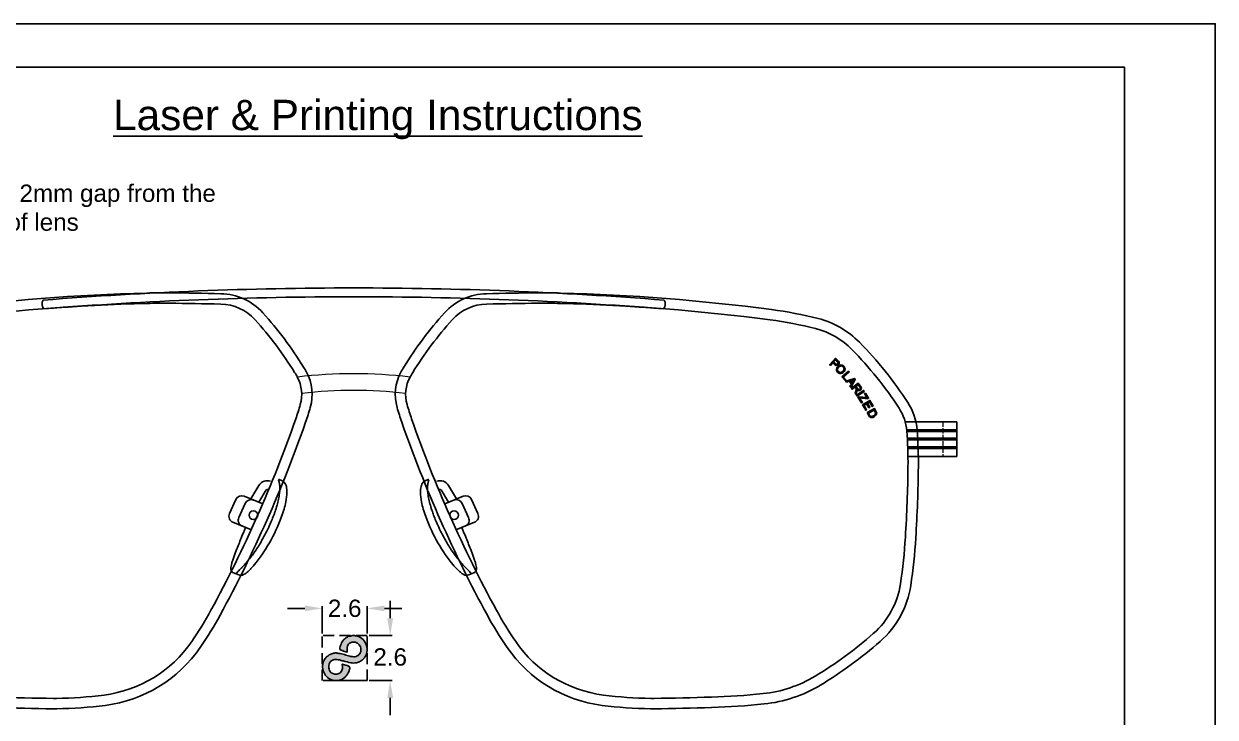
# Model space of a CAD drawing. Header units: millimetres. Extents: x 1233 to 2351, y 1180 to 1535.
# Drawn here: x 1305.4 to 1442.9, y 1454.9 to 1534.9 of the extents above; entities that cross this region are included whole.
import ezdxf
from ezdxf import colors
from ezdxf.entities.mleader import LeaderData, LeaderLine
from ezdxf.math import Vec2, Vec3

# ---------------------------------------------------------------- set-up
doc = ezdxf.new("R2010")
doc.units = ezdxf.units.MM
for name, pattern in [('ACAD_ISO02W100', [15, 12, -3]), ('DASHED', [19.05, 12.7, -6.35]), ('HIDDEN2', [0.1875, 0.125, -0.0625])]:
    doc.linetypes.add(name, pattern=pattern)
for name, color, linetype in [('Dimension', 3, 'Continuous'), ('Hidden Line', 1, 'HIDDEN2'), ('图层 1', 7, 'Continuous')]:
    doc.layers.add(name, color=color, linetype=linetype)
doc.layers.add('绘图层', color=7, linetype='Continuous', lineweight=15)
doc.styles.get("Standard").update_dxf_attribs({"font": 'arial.ttf'})
doc.dimstyles.new('Standard$0', dxfattribs={"dimtxt": 2.3, "dimasz": 2, "dimexe": 1, "dimexo": 1, "dimgap": 1, "dimtad": 0, "dimtih": 1, "dimtoh": 1, "dimdec": 1, "dimzin": 0, "dimdsep": 46, "dimtxsty": 'Standard', "dimcen": 0, "dimclrd": 4, "dimclre": 4, "dimclrt": 4, "dimadec": 1, "dimazin": 0, "dimtfac": 1, "dimtdec": 1, "dimtofl": 0, "dimtmove": 0, "dimatfit": 0, "dimfxl": 1, "dimtolj": 1, "dimtzin": 0, "dimarcsym": 0})

# ---------------------------------------------------------------- blocks, each defined once
blk = doc.blocks.new('mn')
at = {"color": 7}
for p, q in [((6512.1, -4128.87), (6512.55, -4128.72)), ((6513.88, -4130), (6514.64, -4131.5)), ((6514.77, -4129.55), (6515.6, -4131.17)), ((6516.37, -4130.9), (6514.2, -4131.65)), ((6516.22, -4131.72), (6516.86, -4133.38)), ((6517.32, -4131.34), (6517.96, -4133)), ((6517.5, -4133.98), (6515.31, -4134.73)), ((6516.49, -4140.01), (6517.09, -4139.81))]:
    blk.add_line(p, q, dxfattribs=at)
blk.add_circle((6515.2, -4133.02), 0.5, dxfattribs=at)
for centre, radius, start, end in [((6513.74, -4130.13), 1.18, 29.5662, 105.1946), ((6513.74, -4130.13), 0.18, 29.5662, 109.3578), ((6515.52, -4131.99), 0.75, 21.0536, 108.9615), ((6516.62, -4131.61), 0.75, 21.0536, 108.9615), ((6517.26, -4133.27), 0.75, 288.9615, 21.0536), ((6516.16, -4133.65), 0.75, 288.9615, 21.0536), ((6516.92, -4139.34), 0.5, 288.9615, 352.0354)]:
    blk.add_arc(centre, radius, start, end, dxfattribs=at)
for points, knots in [([(6512.1, -4128.87), (6512.02, -4128.9), (6511.94, -4128.95), (6511.73, -4129.14), (6511.64, -4129.32), (6511.53, -4129.7), (6511.49, -4129.93), (6511.47, -4130.51), (6511.49, -4130.87), (6511.58, -4131.54), (6511.63, -4131.82), (6511.76, -4132.4), (6511.84, -4132.7), (6511.93, -4133)], [0, 0, 0, 0, 0.525689, 0.525689, 1.652907, 1.652907, 2.923389, 2.923389, 4.456515, 4.456515, 5.498466, 5.498466, 6.576224, 6.576224, 6.576224, 6.576224]), ([(6512.57, -4128.8), (6512.54, -4128.84), (6512.51, -4128.89), (6512.44, -4129.04), (6512.4, -4129.16), (6512.35, -4129.45), (6512.33, -4129.61), (6512.31, -4129.97), (6512.32, -4130.16), (6512.35, -4130.56), (6512.37, -4130.78), (6512.44, -4131.24), (6512.48, -4131.48), (6512.59, -4131.97), (6512.65, -4132.22), (6512.75, -4132.55), (6512.77, -4132.63), (6512.79, -4132.71)], [0.342327, 0.342327, 0.342327, 0.342327, 0.733059, 0.733059, 1.466118, 1.466118, 2.199177, 2.199177, 2.932236, 2.932236, 3.665693, 3.665693, 4.39915, 4.39915, 5.132608, 5.132608, 5.375972, 5.375972, 5.375972, 5.375972]), ([(6511.93, -4133), (6512.26, -4134.08), (6512.68, -4135.13), (6513.65, -4137.08), (6514.19, -4137.97), (6514.78, -4138.75)], [0, 0, 0, 0, 3.393519, 3.393519, 6.793295, 6.793295, 6.793295, 6.793295]), ([(6512.79, -4132.71), (6512.93, -4133.17), (6513.09, -4133.62), (6513.5, -4134.69), (6513.76, -4135.29), (6514.26, -4136.29), (6514.49, -4136.73), (6515, -4137.57), (6515.27, -4137.98), (6515.6, -4138.41), (6515.64, -4138.47), (6515.68, -4138.52)], [12.477352, 12.477352, 12.477352, 12.477352, 13.824357, 13.824357, 15.774274, 15.774274, 17.2906, 17.2906, 18.806925, 18.806925, 19.033217, 19.033217, 19.033217, 19.033217]), ([(6517, -4137.42), (6516.97, -4137.35), (6516.95, -4137.28), (6516.77, -4136.72), (6516.61, -4136.23), (6516.3, -4135.31), (6516.16, -4134.89), (6516.02, -4134.49)], [9.004309, 9.004309, 9.004309, 9.004309, 9.230601, 9.230601, 10.746927, 10.746927, 12.028994, 12.028994, 12.028994, 12.028994]), ([(6515.68, -4138.52), (6515.77, -4138.64), (6515.86, -4138.76), (6516.04, -4138.98), (6516.14, -4139.09), (6516.23, -4139.2), (6516.24, -4139.21), (6516.25, -4139.23), (6516.27, -4139.24), (6516.32, -4139.3), (6516.38, -4139.36), (6516.43, -4139.43), (6516.55, -4139.56), (6516.66, -4139.69), (6516.78, -4139.81)], [20.071782, 20.071782, 20.071782, 20.071782, 20.592988, 20.592988, 21.113501, 21.113501, 21.113501, 21.18052, 21.18052, 21.18052, 21.484011, 21.484011, 21.484011, 22.11914, 22.11914, 22.11914, 22.11914]), ([(6517.27, -4138.33), (6517.23, -4138.18), (6517.18, -4138.03), (6517.09, -4137.73), (6517.05, -4137.58), (6517, -4137.42)], [8.414025, 8.414025, 8.414025, 8.414025, 8.934537, 8.934537, 9.455744, 9.455744, 9.455744, 9.455744]), ([(6517.42, -4139.41), (6517.42, -4139.41), (6517.42, -4139.41), (6517.42, -4139.41), (6517.42, -4139.39), (6517.42, -4139.37), (6517.43, -4139.27), (6517.43, -4139.17), (6517.41, -4138.95), (6517.39, -4138.83), (6517.35, -4138.59), (6517.31, -4138.46), (6517.27, -4138.33)], [0.853482, 0.853482, 0.853482, 0.853482, 0.855432, 0.855432, 0.855432, 0.944962, 0.944962, 1.417442, 1.417442, 1.889923, 1.889923, 2.345183, 2.345183, 2.345183, 2.345183]), ([(6514.78, -4138.75), (6514.87, -4138.87), (6514.96, -4138.98), (6515.14, -4139.21), (6515.23, -4139.31), (6515.33, -4139.42)], [0, 0, 0, 0, 0.516499, 0.516499, 1.03397, 1.03397, 1.03397, 1.03397]), ([(6515.33, -4139.42), (6515.47, -4139.59), (6515.62, -4139.72), (6515.9, -4139.93), (6516.03, -4139.99), (6516.29, -4140.06), (6516.4, -4140.04), (6516.49, -4140.01)], [0, 0, 0, 0, 0.796315, 0.796315, 1.559532, 1.559532, 2.335249, 2.335249, 2.335249, 2.335249])]:
    blk.add_open_spline(points, degree=3, knots=knots, dxfattribs=at)
blk = doc.blocks.new('yhgyf')
at = {"ltscale": 1000}
h = blk.add_hatch(color=0, dxfattribs=at)
h.dxf.hatch_style = 1
h.paths.add_polyline_path([(12820.05, 3880.69), (12819.73, 3881.02), (12819.03, 3880.32), (12819.12, 3880.23), (12819.41, 3880.52), (12819.64, 3880.28, 1)])
h.paths.add_polyline_path([(12819.74, 3880.84), (12819.96, 3880.62, -1), (12819.71, 3880.38), (12819.49, 3880.6)], flags=16)
h = blk.add_hatch(color=0, dxfattribs=at)
h.dxf.hatch_style = 1
h.paths.add_polyline_path([(12820.65, 3880.1, 0.267981), (12820.22, 3880.23, 0.207185), (12819.83, 3879.9, 0.288248), (12819.89, 3879.43, 0.228721), (12820.26, 3879.24, 0.27911), (12820.75, 3879.59, 0.314419)])
h.paths.add_polyline_path([(12820.66, 3879.72, -0.190431), (12820.41, 3879.42, -0.323606), (12820.04, 3879.44, -0.387777), (12819.97, 3879.87, -0.131727), (12820.17, 3880.07, -0.347174), (12820.57, 3880.02, -0.264322)], flags=16)
h = blk.add_hatch(color=0, dxfattribs=at)
h.dxf.hatch_style = 1
h.paths.add_polyline_path([(12820.88, 3878.45), (12820.58, 3878.82), (12821.24, 3879.37), (12821.16, 3879.47), (12820.4, 3878.85), (12820.79, 3878.37)])
h = blk.add_hatch(color=0, dxfattribs=at)
h.dxf.hatch_style = 1
h.paths.add_polyline_path([(12820.82, 3878.34), (12820.9, 3878.23), (12821.2, 3878.32), (12821.45, 3877.99), (12821.28, 3877.72), (12821.37, 3877.6), (12821.91, 3878.51), (12821.82, 3878.62)])
h.paths.add_polyline_path([(12821.76, 3878.48), (12821.51, 3878.09), (12821.32, 3878.34)], flags=16)
h = blk.add_hatch(color=0, dxfattribs=at)
h.dxf.hatch_style = 1
h.paths.add_polyline_path([(12822.56, 3877.6), (12822.25, 3878.05), (12821.44, 3877.5), (12821.52, 3877.38), (12822.24, 3877.87), (12822.44, 3877.58, -1), (12822.17, 3877.4), (12821.97, 3877.69), (12821.88, 3877.63), (12821.97, 3877.49, -0.254413), (12821.99, 3877.28), (12821.84, 3876.92), (12821.93, 3876.78), (12822.07, 3877.11, 0.124716), (12822.1, 3877.33, 0.057292), (12822.18, 3877.25, 0.805386)])
h = blk.add_hatch(color=0, dxfattribs=at)
h.dxf.hatch_style = 1
h.paths.add_polyline_path([(12822.9, 3877.09), (12822.83, 3877.2), (12822, 3876.67), (12822.07, 3876.56)])
h = blk.add_hatch(color=0, dxfattribs=at)
h.dxf.hatch_style = 1
h.paths.add_polyline_path([(12823.39, 3876.29), (12823.03, 3876.89), (12822.92, 3876.83), (12823.2, 3876.36), (12822.25, 3876.5), (12822.15, 3876.44), (12822.55, 3875.77), (12822.65, 3875.83), (12822.33, 3876.37), (12823.28, 3876.22)])
h = blk.add_hatch(color=0, dxfattribs=at)
h.dxf.hatch_style = 1
h.paths.add_polyline_path([(12822.67, 3875.56), (12823.01, 3874.91), (12823.11, 3874.97), (12822.83, 3875.49), (12823.13, 3875.65), (12823.38, 3875.18), (12823.48, 3875.23), (12823.23, 3875.71), (12823.49, 3875.85), (12823.78, 3875.32), (12823.88, 3875.38), (12823.53, 3876.02)])
h = blk.add_hatch(color=0, dxfattribs=at)
h.dxf.hatch_style = 1
h.paths.add_polyline_path([(12823.15, 3874.64), (12823.34, 3874.25, 0.263957), (12823.62, 3874.05, 0.279109), (12824.2, 3874.34, 0.262079), (12824.22, 3874.68), (12824.03, 3875.06)])
h.paths.add_polyline_path([(12823.98, 3874.9), (12824.1, 3874.65, -0.30602), (12824.06, 3874.37, -0.196326), (12823.67, 3874.18, -0.303394), (12823.43, 3874.32), (12823.31, 3874.57)], flags=16)
for points in [[(12819.41, 3880.52), (12819.64, 3880.28, 1), (12820.05, 3880.69), (12819.73, 3881.02), (12819.03, 3880.32), (12819.12, 3880.23)], [(12819.71, 3880.38, 1), (12819.96, 3880.62), (12819.74, 3880.84), (12819.49, 3880.6)], [(12820.17, 3880.07, 0.131727), (12819.97, 3879.87, 0.387777), (12820.04, 3879.44, 0.323606), (12820.41, 3879.42, 0.190431), (12820.66, 3879.72, 0.264322), (12820.57, 3880.02, 0.347174)]]:
    blk.add_lwpolyline(points, format="xyb", close=True)
for points in [[(12820.26, 3879.24, 0.27911), (12820.75, 3879.59, 0.314419), (12820.65, 3880.1, 0.267981), (12820.22, 3880.23, 0.207185), (12819.83, 3879.9)], [(12819.83, 3879.9, 0.288248), (12819.89, 3879.43, 0.228721), (12820.26, 3879.24)], [(12821.97, 3877.69), (12822.17, 3877.4, 1), (12822.44, 3877.58), (12822.24, 3877.87), (12821.52, 3877.38), (12821.44, 3877.5), (12822.25, 3878.05), (12822.56, 3877.6)], [(12821.88, 3877.63), (12821.97, 3877.49, -0.254413), (12821.99, 3877.28), (12821.84, 3876.92), (12821.93, 3876.78), (12822.07, 3877.11, 0.124716), (12822.1, 3877.33, 0.057292), (12822.18, 3877.25)], [(12823.15, 3874.64), (12823.34, 3874.25, 0.263957), (12823.62, 3874.05, 0.279109), (12824.2, 3874.34, 0.262079), (12824.22, 3874.68), (12824.03, 3875.06), (12823.15, 3874.64)], [(12824.06, 3874.37, 0.30602), (12824.1, 3874.65), (12823.98, 3874.9), (12823.31, 3874.57), (12823.43, 3874.32, 0.303394), (12823.67, 3874.18)]]:
    blk.add_lwpolyline(points, format="xyb")
for points in [[(12820.58, 3878.82), (12820.88, 3878.45), (12820.79, 3878.37), (12820.4, 3878.85), (12821.16, 3879.47), (12821.24, 3879.37)], [(12821.28, 3877.72), (12821.37, 3877.6), (12821.91, 3878.51), (12821.82, 3878.62), (12820.82, 3878.34), (12820.9, 3878.23), (12821.2, 3878.32), (12821.45, 3877.99)], [(12821.76, 3878.48), (12821.51, 3878.09), (12821.32, 3878.34)], [(12822.07, 3876.56), (12822, 3876.67), (12822.83, 3877.2), (12822.9, 3877.09)], [(12822.67, 3875.56), (12823.53, 3876.02), (12823.88, 3875.38), (12823.78, 3875.32), (12823.49, 3875.85), (12823.23, 3875.71), (12823.48, 3875.23), (12823.38, 3875.18), (12823.13, 3875.65), (12822.83, 3875.49), (12823.11, 3874.97), (12823.01, 3874.91)]]:
    blk.add_lwpolyline(points, close=True)
blk.add_lwpolyline([(12823.03, 3876.89), (12823.39, 3876.29), (12823.28, 3876.22), (12822.33, 3876.37), (12822.65, 3875.83), (12822.55, 3875.77), (12822.15, 3876.44), (12822.25, 3876.5), (12823.2, 3876.36), (12822.92, 3876.83), (12823.03, 3876.89)])
for centre, radius, start, end in [((12822.33, 3877.47), 0.263, 233.9519, 38.1785), ((12823.64, 3874.76), 0.577, 273.3509, 317.7803)]:
    blk.add_arc(centre, radius, start, end)
blk = doc.blocks.new('*D232')
at = {"layer": 'Defpoints', "color": 0, "transparency": 16777216}
for p in [(1345.01, 1467.44), (1339.82, 1464.3), (1345.01, 1464.3)]:
    blk.add_point(p, dxfattribs=at)
at = {"layer": 'Dimension', "color": 3, "lineweight": -2, "transparency": 16777216}
for p, q in [((1339.82, 1464.55), (1339.82, 1467.69)), ((1345.01, 1464.55), (1345.01, 1467.69)), ((1337.82, 1467.44), (1335.82, 1467.44)), ((1347.01, 1467.44), (1349.01, 1467.44))]:
    blk.add_line(p, q, dxfattribs=at)
at = {"layer": 'Dimension', "color": 3, "transparency": 16777216}
for points in [[(1337.82, 1467.78), (1337.82, 1467.11), (1339.82, 1467.44)], [(1347.01, 1467.78), (1347.01, 1467.11), (1345.01, 1467.44)]]:
    blk.add_solid(points, dxfattribs=at)
at = {"layer": 'Dimension', "transparency": 16777216, "insert": (1342.42, 1467.44), "char_height": 2, "attachment_point": 5}
blk.add_mtext('\\A1;2.6', dxfattribs=at)
blk = doc.blocks.new('*D233')
at = {"layer": 'Defpoints', "color": 0, "transparency": 16777216}
for p in [(1345.01, 1464.3), (1345.01, 1459.1), (1347.67, 1459.1)]:
    blk.add_point(p, dxfattribs=at)
at = {"layer": 'Dimension', "color": 3, "lineweight": -2, "transparency": 16777216}
for p, q in [((1347.67, 1466.3), (1347.67, 1468.3)), ((1345.26, 1464.3), (1347.92, 1464.3)), ((1345.26, 1459.1), (1347.92, 1459.1)), ((1347.67, 1457.1), (1347.67, 1455.1))]:
    blk.add_line(p, q, dxfattribs=at)
at = {"layer": 'Dimension', "color": 3, "transparency": 16777216}
for points in [[(1347.34, 1466.3), (1348.01, 1466.3), (1347.67, 1464.3)], [(1347.34, 1457.1), (1348.01, 1457.1), (1347.67, 1459.1)]]:
    blk.add_solid(points, dxfattribs=at)
at = {"layer": 'Dimension', "transparency": 16777216, "insert": (1347.67, 1461.82), "char_height": 2, "attachment_point": 5}
blk.add_mtext('\\A1;2.6', dxfattribs=at)

msp = doc.modelspace()

# ---------------------------------------------------------------- hatches: boundary and pattern name
at = {"ltscale": 1000}
h = msp.add_hatch(color=0, dxfattribs=at)
h.dxf.hatch_style = 1
h.paths.add_polyline_path([(1341.90484, 1462.21974, 0.009200992), (1341.61489, 1462.27461, 0.034578922), (1341.43078, 1462.29299, 0.080860631), (1341.0386, 1462.24131, 0.0615555), (1340.64165, 1462.06626, 0.060960258), (1340.29494, 1461.79714, 0.075113595), (1340.05117, 1461.46905, 0.107407412), (1339.86745, 1460.81813, 0.103911807), (1339.96698, 1460.14128, 0.104789419), (1340.32912, 1459.56608), (1340.35044, 1459.54456, 0.105998102), (1340.88675, 1459.20161, 0.099430566), (1341.48414, 1459.10551, 0.098955361), (1342.07417, 1459.24738, 0.098091), (1342.56789, 1459.60644, 0.096106349), (1342.89175, 1460.12901, 0.027845832), (1343.00104, 1460.47312, 0.165175767), (1342.987, 1460.6587, 0.187091822), (1342.86442, 1460.78439, 0.03752485), (1342.56543, 1460.89455), (1342.14641, 1461.01414), (1342.16071, 1460.64632, -0.070095681), (1342.13316, 1460.37474, -0.093403994), (1342.03067, 1460.14968, -0.094441604), (1341.85405, 1459.97881, -0.07294592), (1341.61077, 1459.86578, -0.087245771), (1341.41734, 1459.84339, -0.049283669), (1341.18341, 1459.88049, -0.04916132), (1340.96054, 1459.96287, -0.084660695), (1340.80001, 1460.07776, -0.107698329), (1340.67472, 1460.27492, -0.057785728), (1340.60696, 1460.55656, -0.056259185), (1340.60447, 1460.85762, -0.080747817), (1340.67429, 1461.11457, -0.024708318), (1340.75666, 1461.27442, -0.081897649), (1340.83161, 1461.36548, -0.07762072), (1340.93405, 1461.43024, -0.020736764), (1341.11459, 1461.49972, -0.058915101), (1341.31318, 1461.54167, -0.050945612), (1341.5263, 1461.53926, -0.032737984), (1341.80735, 1461.48854, -0.008825039), (1342.24515, 1461.3713, 0.026228042), (1343.14218, 1461.16423, 0.080367301), (1343.76413, 1461.1555, 0.10870549), (1344.2477, 1461.33914, 0.074386718), (1344.68778, 1461.73137, 0.134096321), (1344.98999, 1462.39433, 0.115691978), (1344.9369, 1463.15985, 0.113819924), (1344.54663, 1463.83166, 0.126576461), (1343.91483, 1464.2331, 0.084813795), (1343.44852, 1464.3012, 0.07171586), (1342.95644, 1464.21804, 0.072637037), (1342.51375, 1464.00113, 0.091631065), (1342.19111, 1463.67978, 0.040913413), (1342.06178, 1463.45541, 0.022950654), (1341.94052, 1463.16473, 0.019636585), (1341.85079, 1462.88467, 0.12511933), (1341.84756, 1462.73664, 0.20226179), (1341.87814, 1462.69437, 0.022027375), (1341.98581, 1462.63536, 0.024188929), (1342.12622, 1462.57451, 0.017226075), (1342.28866, 1462.51957), (1342.70873, 1462.39345), (1342.69968, 1462.76225, -0.074831952), (1342.73893, 1463.07505, -0.112410803), (1342.86981, 1463.31571, -0.114016507), (1343.09036, 1463.47376, -0.078542062), (1343.39027, 1463.5465, -0.168010779), (1343.90584, 1463.4139, -0.157558413), (1344.24575, 1462.98803, -0.15933647), (1344.27011, 1462.44757, -0.171660276), (1343.9681, 1462.01635, -0.072505256), (1343.72932, 1461.89354, -0.090273832), (1343.48299, 1461.85625, -0.052331959), (1343.14604, 1461.90181, -0.010347934), (1342.55633, 1462.05846, 0.009446164), (1342.23302, 1462.14497, 0.009285)])

# ---------------------------------------------------------------- linework, layer by layer
at = {"linetype": 'ACAD_ISO02W100', "lineweight": 13, "ltscale": 0.05}
msp.add_line((1411.46725, 1488.99209), (1411.46725, 1484.99209), dxfattribs=at)
msp.add_lwpolyline([(1232.92024, 1237.92707), (1442.92024, 1237.92707), (1442.92024, 1534.92707), (1232.92024, 1534.92707)], close=True)
msp.add_lwpolyline([(1432.43806, 1242.92707), (1432.43806, 1529.92707), (1242.43806, 1529.92707), (1242.43806, 1242.92707)])
msp.add_lwpolyline([(1340.05117, 1461.46906, 0.107407), (1339.86745, 1460.81814, 0.103912), (1339.96698, 1460.14128, 0.10479), (1340.32912, 1459.56608, 0.111047), (1340.88676, 1459.20161, 0.099477), (1341.48444, 1459.10552, 0.098907), (1342.07417, 1459.24738, 0.098091), (1342.56789, 1459.60644, 0.096106), (1342.89175, 1460.12901, 0.027846), (1343.00104, 1460.47312, 0.165175), (1342.987, 1460.6587, 0.187093), (1342.86442, 1460.78439, 0.037525), (1342.56542, 1460.89455), (1342.14641, 1461.01414), (1342.16071, 1460.64632, -0.070096), (1342.13316, 1460.37474, -0.09345), (1342.0306, 1460.14958, -0.094394), (1341.85406, 1459.97881, -0.072946), (1341.61077, 1459.86578, -0.087246), (1341.41734, 1459.84339, -0.04927), (1341.18348, 1459.88048, -0.049175), (1340.96054, 1459.96287, -0.08466), (1340.80001, 1460.07776, -0.107699), (1340.67472, 1460.27492, -0.057782), (1340.60696, 1460.55654, -0.056263), (1340.60447, 1460.85762, -0.080748), (1340.67429, 1461.11458, -0.024708), (1340.75666, 1461.27442, -0.081903), (1340.83162, 1461.36548, -0.077616), (1340.93405, 1461.43024, -0.020737), (1341.11459, 1461.49972, -0.058912), (1341.31318, 1461.54167, -0.050948), (1341.52631, 1461.53926, -0.032738), (1341.80736, 1461.48854, -0.008825), (1342.24515, 1461.3713, 0.026228), (1343.14218, 1461.16423, 0.080367), (1343.76412, 1461.1555, 0.108707), (1344.24771, 1461.33914, 0.074386), (1344.68778, 1461.73137, 0.134097), (1344.98999, 1462.39433, 0.1157), (1344.93688, 1463.1599, 0.11381), (1344.54664, 1463.83165, 0.126569), (1343.91489, 1464.23308, 0.084824), (1343.44852, 1464.3012, 0.071716), (1342.95644, 1464.21804, 0.072637), (1342.51375, 1464.00113, 0.091631), (1342.19111, 1463.67978, 0.040914), (1342.06178, 1463.45541, 0.02295), (1341.94052, 1463.16474, 0.019637), (1341.85079, 1462.88467, 0.125119), (1341.84756, 1462.73664, 0.202262), (1341.87814, 1462.69437, 0.022026), (1341.9858, 1462.63536, 0.02419), (1342.12622, 1462.57451, 0.017226), (1342.28866, 1462.51957), (1342.70873, 1462.39345), (1342.69968, 1462.76225, -0.074832), (1342.73893, 1463.07506, -0.112412), (1342.86981, 1463.31572, -0.114015), (1343.09036, 1463.47376, -0.078543), (1343.39028, 1463.5465, -0.167999), (1343.90581, 1463.41392, -0.157566), (1344.24574, 1462.98803, -0.159339), (1344.27011, 1462.44756, -0.17166), (1343.9681, 1462.01635, -0.072504), (1343.72933, 1461.89354, -0.090276), (1343.48299, 1461.85625, -0.052332), (1343.14604, 1461.90181, -0.010348), (1342.55632, 1462.05847, 0.009446), (1342.23302, 1462.14497, 0.009285), (1341.90484, 1462.21974, 0.009201), (1341.61489, 1462.27461, 0.034578), (1341.43078, 1462.29299, 0.080862), (1341.0386, 1462.24131, 0.061575), (1340.64153, 1462.06619, 0.060941), (1340.29494, 1461.79714, 0.075113)], format="xyb", close=True)
at = {"lineweight": 9}
for radius, start, end in [(53.97979, 83.0800031, 96.9199969), (52.04979, 83.3832903, 96.6167097)]:
    msp.add_arc((1343.45859, 1440.55558), radius, start, end, dxfattribs=at)
at = {"layer": 'Hidden Line', "linetype": 'DASHED', "ltscale": 0.1}
for p, q in [((1339.81899, 1459.09738), (1339.81899, 1464.29997)), ((1345.01176, 1464.29997), (1339.81899, 1464.29997)), ((1345.01176, 1459.09738), (1345.01176, 1464.29997)), ((1345.01176, 1459.09738), (1339.81899, 1459.09738)), ((1344.16589, 1459.09738), (1340.66485, 1459.09738))]:
    msp.add_line(p, q, dxfattribs=at)
at = {"layer": '图层 1'}
for p, q in [((1413.11079, 1488.99209), (1407.12969, 1488.99209)), ((1413.11079, 1484.99209), (1413.11079, 1488.99209)), ((1413.11079, 1488.06273), (1407.29341, 1488.06273)), ((1413.11079, 1487.86273), (1407.31632, 1487.86273)), ((1413.11079, 1487.08461), (1407.37113, 1487.08461)), ((1413.11079, 1486.88461), (1407.38297, 1486.88461)), ((1413.11079, 1486.10649), (1407.42059, 1486.10649)), ((1413.11079, 1485.90649), (1407.42809, 1485.90649)), ((1407.45111, 1484.99209), (1413.11079, 1484.99209))]:
    msp.add_line(p, q, dxfattribs=at)
for points in [[(1337.90371, 1488.92169, 0.013464349), (1338.45049, 1490.63527, 0.19803656), (1338.00233, 1494.72792, 0.01340968), (1337.66473, 1495.30822, 0.045373497), (1332.96108, 1501.56799, 0.206410916), (1328.13525, 1503.77307, 0.001636939), (1322.18743, 1503.88148, 0.006350009), (1319.58566, 1503.84716, 0.026093858), (1295.22419, 1501.94145, 0.029837176)], [(1349.01347, 1488.92169, -0.013464349), (1348.46669, 1490.63527, -0.19803656), (1348.91485, 1494.72792, -0.01340968), (1349.25245, 1495.30822, -0.045373497), (1353.9561, 1501.56799, -0.206410916), (1358.78193, 1503.77307, -0.001636939), (1364.72975, 1503.88148, -0.006350009), (1367.33153, 1503.84716, -0.026093858), (1391.69299, 1501.94145, -0.029837176), (1397.08663, 1500.90471, -0.136954176), (1401.84166, 1498.17096, -0.049986224), (1407.42605, 1491.22158, -0.125548525), (1408.51247, 1488.021, -0.022099062), (1408.65339, 1483.78569, -0.012844896), (1408.35249, 1475.5724, -0.021458828), (1407.77394, 1470.09414, -0.177617515), (1404.24275, 1463.6257, -0.044132021), (1397.34172, 1458.58006, -0.110302691), (1390.85275, 1456.40518, -0.018423556), (1384.78744, 1455.99918, -0.003492577), (1378.16288, 1455.84671, -0.006083584), (1377.73218, 1455.84831, -0.02760444), (1372.13257, 1456.24698, -0.213743224), (1361.17176, 1462.92827, -0.025850706), (1358.88999, 1466.64546, -0.040784547), (1349.01347, 1488.92168, -0.040784547)], [(1336.77074, 1489.31712, 0.013464349), (1337.29787, 1490.96914, 0.19803656), (1336.94928, 1494.15252, 0.01340968), (1336.64404, 1494.6772, 0.045373497), (1332.07096, 1500.7632, 0.206410916), (1328.10945, 1502.57335, 0.001634379), (1322.17878, 1502.68148, 0.006327186), (1319.61672, 1502.64756, 0.026093858), (1295.38004, 1500.75161, 0.029837176)], [(1350.14645, 1489.31712, -0.013464349), (1349.61931, 1490.96914, -0.19803656), (1349.9679, 1494.15252, -0.01340968), (1350.27314, 1494.6772, -0.045373497), (1354.84622, 1500.7632, -0.206410916), (1358.80773, 1502.57335, -0.001634379), (1364.73841, 1502.68148, -0.006327186), (1367.30046, 1502.64756, -0.026093858), (1391.53714, 1500.75161, -0.029837176), (1396.79026, 1499.74188, -0.136954176), (1400.98587, 1497.32975, -0.049986224), (1406.42035, 1490.56693, -0.125548525), (1407.31607, 1487.92816, -0.022099062), (1407.45346, 1483.79881, -0.012844896), (1407.15482, 1475.64712, -0.021458828), (1406.58708, 1470.27125, -0.177617515), (1403.45191, 1464.52824, -0.044132021), (1396.72155, 1459.60738, -0.110302691), (1390.72855, 1457.59873, -0.018423556), (1384.75145, 1457.19864, -0.003490135), (1378.14827, 1457.04663, -0.006015902), (1377.75123, 1457.04816, -0.02760444), (1372.28369, 1457.43743, -0.213743224), (1362.16065, 1463.60804, -0.025850706), (1359.94375, 1467.21955, -0.040784547), (1350.14645, 1489.31711, -0.040784547)], [(1302.12974, 1455.99918, 0.003492577), (1308.75431, 1455.84671, 0.006083584), (1309.185, 1455.84831, 0.02760444), (1314.78461, 1456.24698, 0.213743224), (1325.74542, 1462.92827, 0.025850706), (1328.02719, 1466.64546, 0.040784547), (1337.90371, 1488.92168, 0.040784547)], [(1302.16573, 1457.19864, 0.003490135), (1308.76892, 1457.04663, 0.006015902), (1309.16595, 1457.04816, 0.02760444), (1314.63349, 1457.43743, 0.213743224), (1324.75653, 1463.60804, 0.025850706), (1326.97343, 1467.21955, 0.040784547), (1336.77073, 1489.31711, 0.040784547)]]:
    msp.add_lwpolyline(points, format="xyb", dxfattribs=at)
msp.add_lwpolyline([(1379.32373, 1503.02895, 0.01959244), (1343.45859, 1504.43487, 0.01959244), (1307.59345, 1503.02895, 0.318853245), (1307.68051, 1502.03274, -0.019362086), (1343.45859, 1503.41873, -0.019362086), (1379.23667, 1502.03274, 0.318853245)], format="xyb", close=True, dxfattribs=at)

# ---------------------------------------------------------------- block references
for name, p, rotation in [('yhgyf', (-11278.60743, -2826.16034), 1.983785193414123), ('mn', (-5388.43763, 5227.22012), 3.317898478926697)]:
    msp.add_blockref(name, p, dxfattribs=dict(rotation=rotation))
at = {"xscale": -1, "rotation": 356.6821015210733}
msp.add_blockref('mn', (8075.35481, 5227.22012), dxfattribs=at)

# ---------------------------------------------------------------- texts
at = {"insert": (1346.24698, 1523.87721), "char_height": 3.5, "width": 76.6586513, "attachment_point": 5}
msp.add_mtext('{\\LLaser & Printing Instructions}', dxfattribs=at)

# ---------------------------------------------------------------- dimensions: what is measured, and where the dimension line sits
at = {"layer": 'Dimension'}
dim = msp.add_linear_dim(base=(1345.01176, 1467.44444), p1=(1339.81899, 1464.29997), p2=(1345.01176, 1464.29997), dimstyle='Standard$0', override={"dimtxt": 2, "dimexe": 0.25, "dimexo": 0.25, "dimgap": 0.25, "dimlfac": 0.5, "dimclrd": 3, "dimclre": 3, "dimclrt": 256, "dimadec": 2, "dimtdec": 2, "dimatfit": 3}, dxfattribs=at)
dim.commit()
dim.dimension.update_dxf_attribs({"geometry": '*D232', "text_midpoint": (1342.41537, 1467.44444), "dimtype": 160})
dim = msp.add_linear_dim(base=(1347.67328, 1459.09738), p1=(1345.01176, 1464.29997), p2=(1345.01176, 1459.09738), angle=90, dimstyle='Standard$0', override={"dimtxt": 2, "dimexe": 0.25, "dimexo": 0.25, "dimgap": 0.25, "dimlfac": 0.5, "dimclrd": 3, "dimclre": 3, "dimclrt": 256, "dimadec": 2, "dimtdec": 2, "dimatfit": 3}, dxfattribs=at)
dim.commit()
dim.dimension.update_dxf_attribs({"geometry": '*D233', "text_midpoint": (1347.67328, 1461.823), "dimtype": 160})

# ---------------------------------------------------------------- leaders
at = {"layer": '绘图层', "color": 7, "linetype": 'ByBlock', "lineweight": 9}
ml = msp.add_multileader_mtext('Standard', dxfattribs=at)
ml.set_content('{\\C256;Leave 2mm gap from the edge of lens}', color=7)
ml.set_leader_properties()
ml.build(insert=Vec2(0, 0))
ml.multileader.update_dxf_attribs({"arrow_head_size": 2})
ctx = ml.context
ctx.base_point, ctx.char_height, ctx.arrow_head_size, ctx.plane_origin = Vec3(1294.4917, 1515.07878), 2, 2, Vec3(1294.23404, 1494.58277)
notes = []
notes.append((ctx, [(1, (1, 1, 0), (1286.4917, 1515.07878), (1, 0), 8, [(0, [(1286.17316, 1494.58227)], 0, [])])]))
ctx.mtext.insert, ctx.mtext.width, ctx.mtext.flow_direction = Vec3(1296.4917, 1516.37277), 31.6480349, 5
for ctx, leaders in notes:
    for number, flags, end, landing, length, lines in leaders:
        leader = LeaderData()
        leader.index, (leader.has_last_leader_line, leader.has_dogleg_vector, leader.attachment_direction) = number, flags
        leader.last_leader_point, leader.dogleg_vector, leader.dogleg_length = Vec3(end), Vec3(landing), length
        for number, points, colour, breaks in lines:
            line = LeaderLine()
            line.index, line.vertices, line.color, line.breaks = number, Vec3.list(points), colors.encode_raw_color(colour), breaks
            leader.lines.append(line)
        ctx.leaders.append(leader)

doc.saveas('drawing.dxf')
